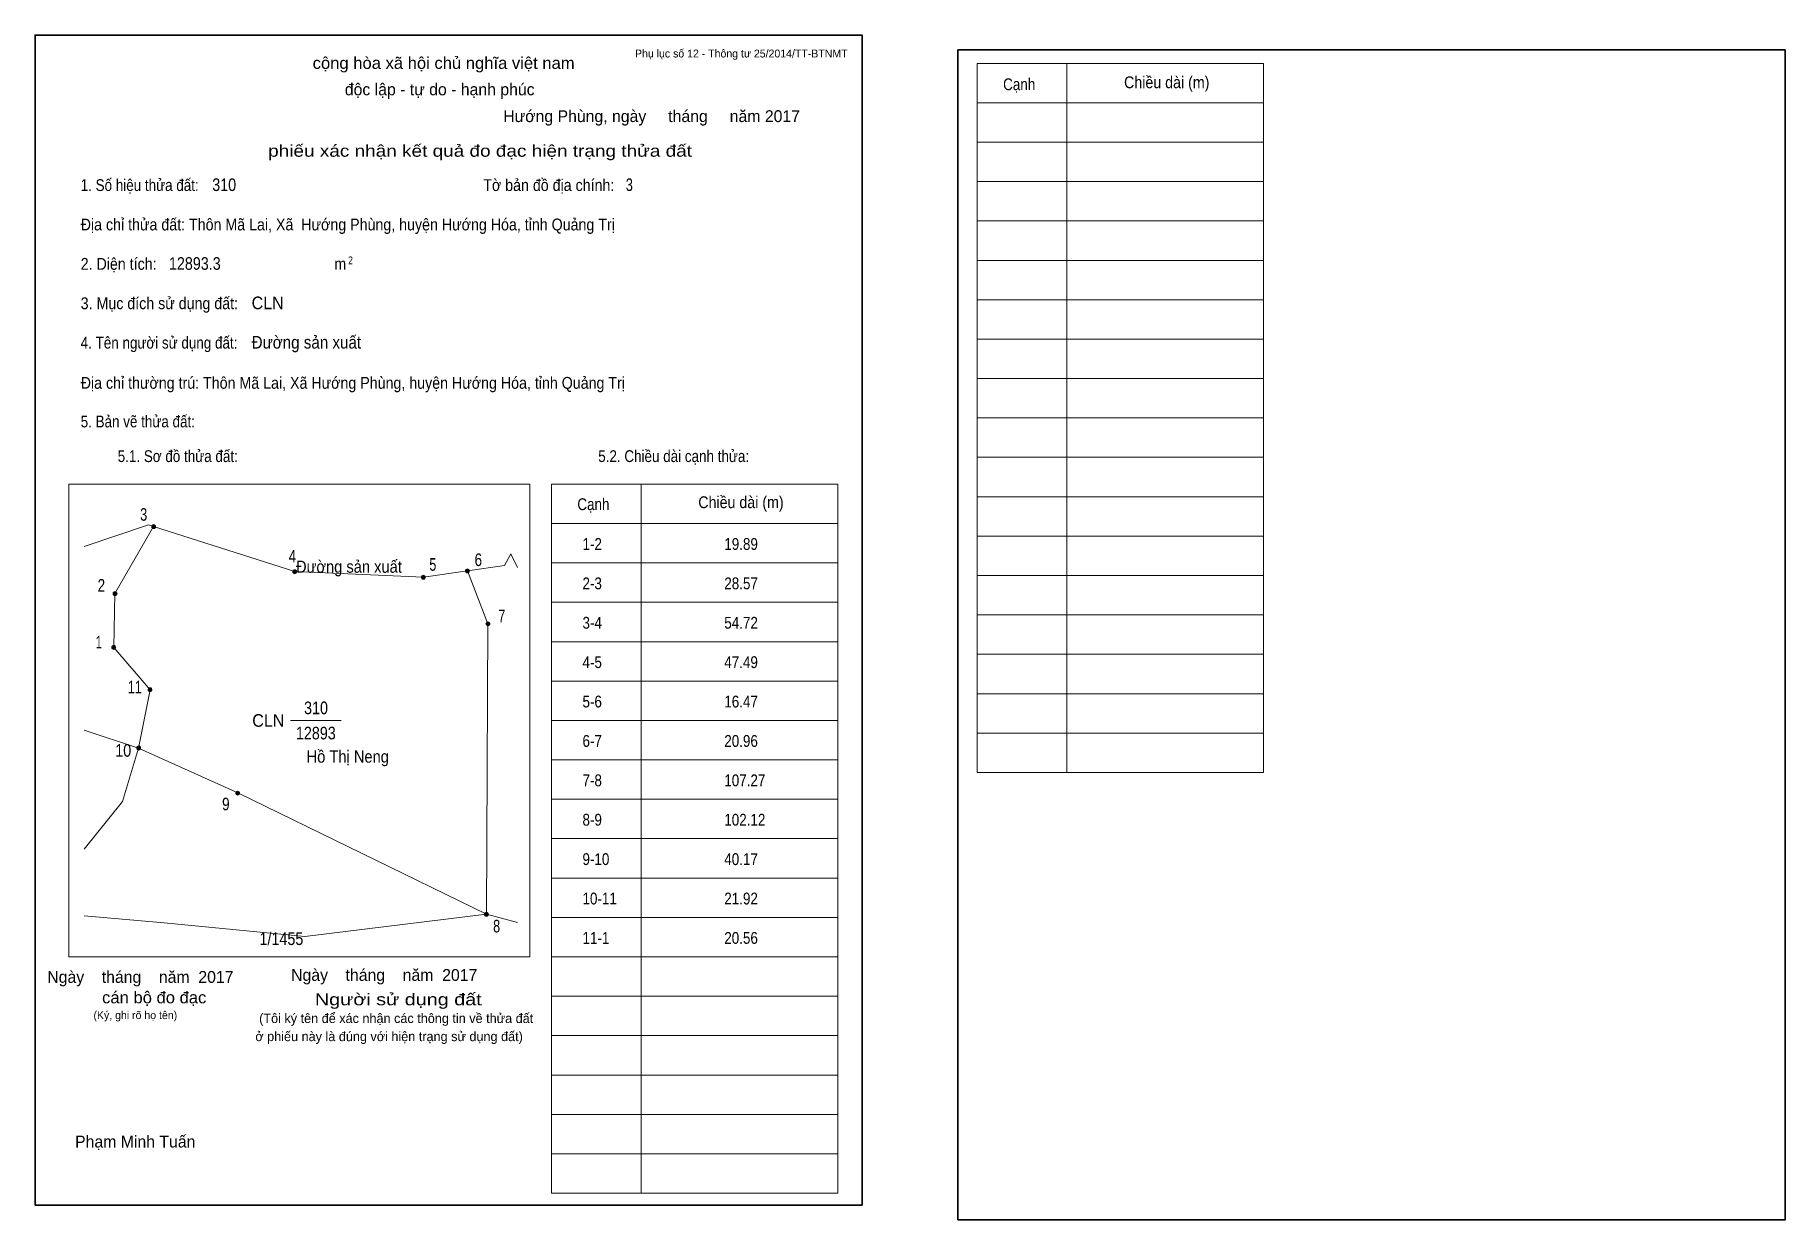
# Model space of a CAD drawing. Header units: centimetres. Extents: x 0 to 44.4, y -0.4 to 29.7.
import ezdxf
from ezdxf.enums import TextEntityAlignment as Align

# ---------------------------------------------------------------- set-up
doc = ezdxf.new("R2010")
doc.units = ezdxf.units.CM
doc.header["$LTSCALE"] = 0.12
for name, color, linetype in [('2', 7, 'Continuous'), ('30', 7, 'Continuous'), ('34', 7, 'Continuous')]:
    doc.layers.add(name, color=color, linetype=linetype)
for name, color, linetype, lineweight in [('32', 7, 'Continuous', 13), ('33', 7, 'Continuous', 13), ('6', 7, 'Continuous', 13), ('63', 7, 'Continuous', 13)]:
    doc.layers.add(name, color=color, linetype=linetype, lineweight=lineweight)

msp = doc.modelspace()

# ---------------------------------------------------------------- hatches: boundary and pattern name
at = {"layer": '32'}
for points in [[(3.0627, 17.2219, 1), (2.9627, 17.2219, 1)], [(6.646, 16.0751, 1), (6.546, 16.0751, 1)], [(11.0289, 16.0964, 1), (10.9289, 16.0964, 1)], [(2.083, 15.5196, 1), (1.983, 15.5196, 1)], [(9.9082, 15.9362, 1), (9.8082, 15.9362, 1)], [(11.55, 14.753, 1), (11.45, 14.753, 1)], [(2.05, 14.1528, 1), (1.95, 14.1528, 1)], [(2.9692, 13.0789, 1), (2.8692, 13.0789, 1)], [(2.6825, 11.5994, 1), (2.5825, 11.5994, 1)], [(5.196, 10.4547, 1), (5.096, 10.4547, 1)], [(11.5067, 7.3781, 1), (11.4067, 7.3781, 1)]]:
    msp.add_hatch(color=256, dxfattribs=at).paths.add_polyline_path(points)

# ---------------------------------------------------------------- linework, layer by layer
for centre in [(3.0127, 17.2219), (6.596, 16.0751), (10.9789, 16.0964), (2.033, 15.5196), (9.8582, 15.9362), (11.5, 14.753), (2, 14.1528), (2.9192, 13.0789), (2.6325, 11.5994), (5.146, 10.4547), (11.4567, 7.3781)]:
    msp.add_circle(centre, 0.05, dxfattribs=at)
at = {"layer": '33'}
msp.add_line((6.49, 12.3), (7.77, 12.3), dxfattribs=at)
at = {"layer": '6'}
for p, q in [((1.25, 16.72), (2.88, 17.27)), ((2.88, 17.27), (3.01, 17.22)), ((12.08, 16.53), (12.25, 16.18)), ((12.25, 7.17), (11.46, 7.38))]:
    msp.add_line(p, q, dxfattribs=at)
for points in [[(3.01, 17.22), (2.03, 15.52), (2, 14.15), (2.92, 13.08), (2.63, 11.6)], [(3.01, 17.22), (6.6, 16.08), (9.86, 15.94), (10.98, 16.1)], [(10.98, 16.1), (11.92, 16.23), (12.08, 16.53)], [(11.46, 7.38), (11.5, 14.75), (10.98, 16.1)], [(1.25, 9.03), (2.22, 10.24), (2.63, 11.6), (1.25, 12.05)], [(2.63, 11.6), (5.15, 10.46), (11.46, 7.38)], [(11.46, 7.38), (6.85, 6.82), (3.28, 7.16), (1.25, 7.34)]]:
    msp.add_lwpolyline(points, dxfattribs=at)
at = {"layer": '63'}
for p, q in [((23.92, 28.98), (31.19, 28.98)), ((23.92, 10.98), (23.92, 28.98)), ((26.2, 10.98), (26.2, 28.98)), ((31.19, 10.98), (31.19, 28.98)), ((23.92, 27.98), (31.19, 27.98)), ((23.92, 26.98), (31.19, 26.98)), ((23.92, 25.98), (31.19, 25.98)), ((23.92, 24.98), (31.19, 24.98)), ((23.92, 23.98), (31.19, 23.98)), ((23.92, 22.98), (31.19, 22.98)), ((23.92, 21.98), (31.19, 21.98)), ((23.92, 20.98), (31.19, 20.98)), ((23.92, 19.98), (31.19, 19.98)), ((23.92, 18.98), (31.19, 18.98)), ((0.86, 18.3), (12.56, 18.3)), ((0.86, 6.3), (0.86, 18.3)), ((12.56, 6.3), (12.56, 18.3)), ((13.11, 18.3), (20.38, 18.3)), ((13.11, 0.3), (13.11, 18.3)), ((15.39, 0.3), (15.39, 18.3)), ((20.38, 0.3), (20.38, 18.3)), ((23.92, 17.98), (31.19, 17.98)), ((13.11, 17.3), (20.38, 17.3)), ((23.92, 16.98), (31.19, 16.98)), ((13.11, 16.3), (20.38, 16.3)), ((23.92, 15.98), (31.19, 15.98)), ((13.11, 15.3), (20.38, 15.3)), ((23.92, 14.98), (31.19, 14.98)), ((13.11, 14.3), (20.38, 14.3)), ((23.92, 13.98), (31.19, 13.98)), ((13.11, 13.3), (20.38, 13.3)), ((23.92, 12.98), (31.19, 12.98)), ((13.11, 12.3), (20.38, 12.3)), ((23.92, 11.98), (31.19, 11.98)), ((13.11, 11.3), (20.38, 11.3)), ((23.92, 10.98), (31.19, 10.98)), ((13.11, 10.3), (20.38, 10.3)), ((13.11, 9.3), (20.38, 9.3)), ((13.11, 8.3), (20.38, 8.3)), ((13.11, 7.3), (20.38, 7.3)), ((0.86, 6.3), (12.56, 6.3)), ((13.11, 6.3), (20.38, 6.3)), ((13.11, 5.3), (20.38, 5.3)), ((13.11, 4.3), (20.38, 4.3)), ((13.11, 3.3), (20.38, 3.3)), ((13.11, 2.3), (20.38, 2.3)), ((13.11, 1.3), (20.38, 1.3)), ((13.11, 0.3), (20.38, 0.3))]:
    msp.add_line(p, q, dxfattribs=at)
at = {"layer": '63', "lineweight": 35}
for points in [[(0, 0), (0, 29.7), (21, 29.7), (21, 0)], [(23.43, -0.38), (23.43, 29.32), (44.43, 29.32), (44.43, -0.38)]]:
    msp.add_lwpolyline(points, close=True, dxfattribs=at)

# ---------------------------------------------------------------- texts
at = {"layer": '2', "width": 0.9}
for s, p in [('Đường sản xuất', (7.97, 16.05)), ('Hồ Thị Neng', (7.94, 11.23))]:
    msp.add_text(s, height=0.3094, dxfattribs=at).set_placement(p, align=Align.CENTER)
at = {"layer": '30', "width": 0.85}
for s, height, p in [('1-2', 0.3, (13.9, 16.63)), ('19.89', 0.3, (17.5, 16.63)), ('2-3', 0.3, (13.9, 15.63)), ('28.57', 0.3, (17.5, 15.63)), ('3-4', 0.3, (13.9, 14.63)), ('54.72', 0.3, (17.5, 14.63)), ('4-5', 0.3, (13.9, 13.63)), ('47.49', 0.3, (17.5, 13.63)), ('5-6', 0.3, (13.9, 12.63)), ('16.47', 0.3, (17.5, 12.63)), ('6-7', 0.3, (13.9, 11.63)), ('20.96', 0.3, (17.5, 11.63)), ('7-8', 0.3, (13.9, 10.63)), ('107.27', 0.3, (17.5, 10.63)), ('8-9', 0.3, (13.9, 9.63)), ('102.12', 0.3, (17.5, 9.63)), ('9-10', 0.3, (13.9, 8.63)), ('40.17', 0.3, (17.5, 8.63)), ('10-11', 0.3, (13.9, 7.63)), ('21.92', 0.3, (17.5, 7.63)), ('1/1455', 0.32, (5.7, 6.6)), ('11-1', 0.3, (13.9, 6.63)), ('20.56', 0.3, (17.5, 6.63))]:
    msp.add_text(s, height=height, dxfattribs=at).set_placement(p)
at = {"layer": '32'}
for s, width, p in [('3', 0.75, (2.76, 17.37)), ('4', 0.8, (6.535, 16.31)), ('6', 0.8, (11.255, 16.22)), ('5', 0.75, (10.1, 16.1)), ('2', 0.8, (1.685, 15.57)), ('7', 0.75, (11.85, 14.79)), ('1', 0.65, (1.62, 14.13)), ('11', 0.75, (2.535, 12.99)), ('10', 0.85, (2.24, 11.38)), ('9', 0.8, (4.845, 10.02)), ('8', 0.75, (11.72, 6.92))]:
    msp.add_text(s, height=0.32, dxfattribs=dict(at, width=width)).set_placement(p, align=Align.CENTER)
at = {"layer": '33', "width": 0.95}
msp.add_text('CLN', height=0.32, dxfattribs=at).set_placement((6.33, 12.14), align=Align.RIGHT)
at = {"layer": '33', "width": 0.85}
for s, p in [('310', (7.135, 12.46)), ('12893', (7.13, 11.82))]:
    msp.add_text(s, height=0.32, dxfattribs=at).set_placement(p, align=Align.CENTER)
at = {"layer": '34'}
for s, width, p in [('310', 0.85, (4.5, 25.74)), ('3', 0.75, (15, 25.74)), ('12893.3', 0.85, (3.4, 23.74)), ('CLN', 0.95, (5.5, 22.74)), ('Đường sản xuất', 0.9, (5.5, 21.74))]:
    msp.add_text(s, height=0.32, dxfattribs=dict(at, width=width)).set_placement(p)
at = {"layer": '63'}
for s, height, p in [('Phụ lục số 12 - Thông tư 25/2014/TT-BTNMT', 0.2, (20.63, 29.13)), ('Ngày    tháng    năm  2017', 0.3, (5.04, 5.64)), ('Ngày    tháng    năm  2017', 0.3, (11.23, 5.69)), ('(Ký, ghi rõ họ tên)', 0.2, (3.61, 4.72))]:
    msp.add_text(s, height=height, dxfattribs=at).set_placement(p, align=Align.RIGHT)
at = {"layer": '63', "width": 1.05}
msp.add_text('cộng hòa xã hội chủ nghĩa việt nam', height=0.3, dxfattribs=at).set_placement((10.375, 28.84), align=Align.CENTER)
at = {"layer": '63'}
for s, height, p in [('độc lập - tự do - hạnh phúc', 0.3, (10.275, 28.17)), ('Hướng Phùng, ngày     tháng     năm 2017', 0.3, (15.655, 27.49)), ('(Tôi ký tên để xác nhận các thông tin về thửa đất ', 0.24, (9.215, 4.62)), ('ở phiếu này là đúng với hiện trạng sử dụng đất)', 0.24, (8.99, 4.16)), ('Phạm Minh Tuấn', 0.3, (2.545, 1.46))]:
    msp.add_text(s, height=height, dxfattribs=at).set_placement(p, align=Align.CENTER)
for s, height, width, p in [('Cạnh', 0.3, 0.85, (24.58, 28.3)), ('Chiều dài (m)', 0.3, 0.9, (27.65, 28.35)), ('1. Số hiệu thửa đất:', 0.3, 0.85, (1.16, 25.74)), ('Tờ bản đồ địa chính:', 0.3, 0.9, (11.38, 25.74)), ('Địa chỉ thửa đất: Thôn Mã Lai, Xã  Hướng Phùng, huyện Hướng Hóa, tỉnh Quảng Trị', 0.3, 0.9, (1.16, 24.74)), ('2. Diện tích:', 0.3, 0.9, (1.16, 23.74)), ('2', 0.2, 0.8, (7.95, 23.88)), ('m', 0.3, 0.9, (7.6, 23.74)), ('3. Mục đích sử dụng đất:', 0.3, 0.9, (1.16, 22.74)), ('4. Tên người sử dụng đất:', 0.3, 0.85, (1.16, 21.74)), ('Địa chỉ thường trú: Thôn Mã Lai, Xã Hướng Phùng, huyện Hướng Hóa, tỉnh Quảng Trị', 0.3, 0.9, (1.16, 20.72)), ('5. Bản vẽ thửa đất:', 0.3, 0.85, (1.16, 19.74)), ('5.1. Sơ đồ thửa đất:', 0.3, 0.85, (2.1, 18.86)), ('5.2. Chiều dài cạnh thửa:', 0.3, 0.85, (14.3, 18.86)), ('Cạnh', 0.3, 0.85, (13.77, 17.64)), ('Chiều dài (m)', 0.3, 0.9, (16.84, 17.69))]:
    msp.add_text(s, height=height, dxfattribs=dict(at, width=width)).set_placement(p)
for s, width, p in [('phiếu xác nhận kết quả đo đạc hiện trạng thửa đất', 1.2, (16.68, 26.61)), ('cán bộ đo đạc', 1.05, (4.35, 5.12)), ('Người sử dụng đất', 1.25, (11.34, 5.07))]:
    msp.add_text(s, height=0.3, dxfattribs=dict(at, width=width)).set_placement(p, align=Align.RIGHT)

doc.saveas('drawing.dxf')
